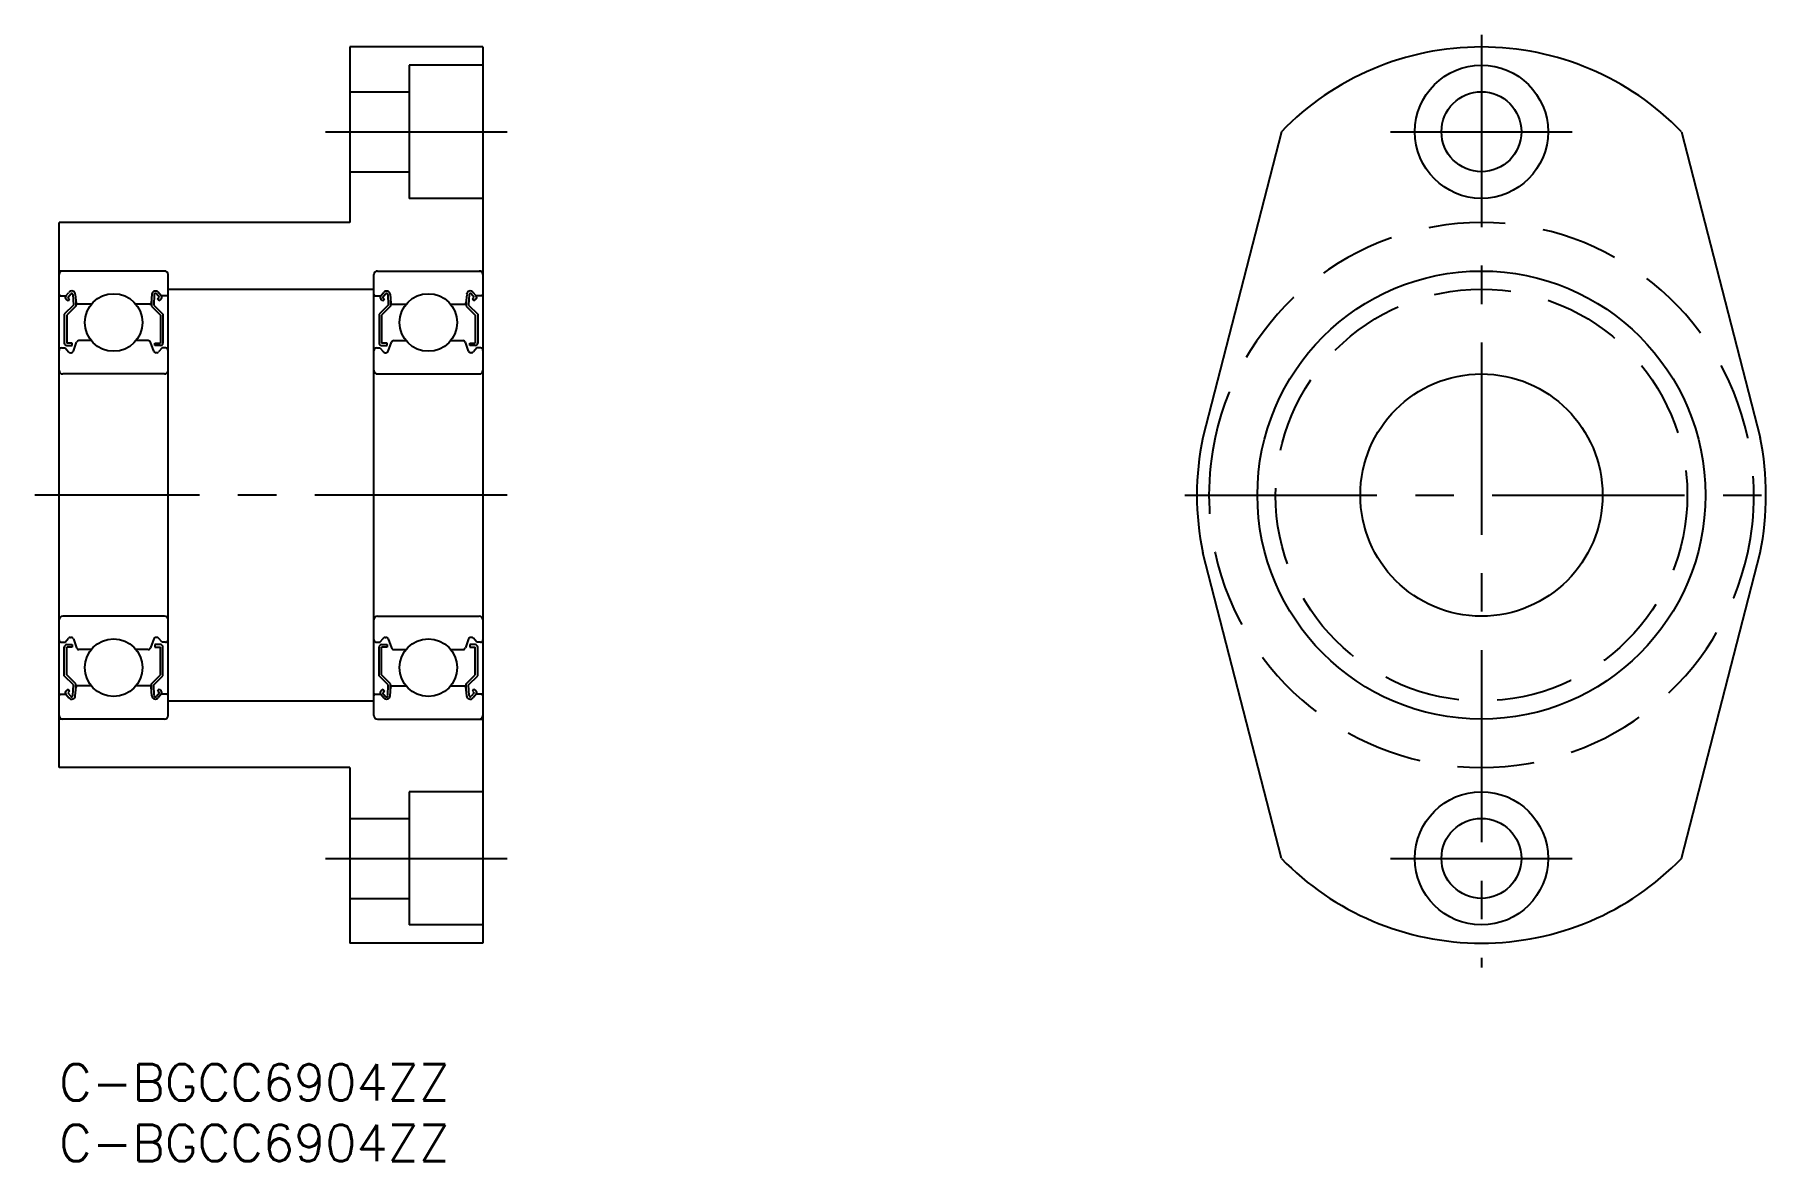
# Model space of a CAD drawing. Extents: x -2 to 142, y -8 to 85.
import ezdxf

# ---------------------------------------------------------------- set-up
doc = ezdxf.new("R2010")
doc.units = 0
doc.header["$LTSCALE"] = 0.5
doc.linetypes.add('CENTER', pattern=[50.8, 31.75, -6.35, 6.35, -6.35])
doc.linetypes.add('DASHED', pattern=[19.05, 12.7, -6.35])
for name, color, linetype in [('MSM_CENTER', 1, 'CENTER'), ('MSM_CONTINUOUS', 7, 'CONTINUOUS'), ('MSM_DASHED', 4, 'DASHED'), ('MSM_PART_NUMBER', 7, 'CONTINUOUS')]:
    doc.layers.add(name, color=color, linetype=linetype)
doc.styles.get("Standard").update_dxf_attribs({"font": 'txt.shx', "height": 3, "bigfont": 'bigfont.shx'})

# ---------------------------------------------------------------- blocks, each defined once
blk = doc.blocks.new('*U26')
at = {"layer": 'MSM_PART_NUMBER'}
blk.add_text('C-BGCC6904ZZ', height=3, dxfattribs=at).set_placement((0, -3))
blk = doc.blocks.new('*U27')
at = {"layer": 'MSM_PART_NUMBER'}
blk.add_text('C-BGCC6904ZZ', height=3, dxfattribs=at).set_placement((0, -8))

msp = doc.modelspace()

# ---------------------------------------------------------------- linework, layer by layer
at = {"layer": 'MSM_CENTER'}
for p, q in [((117.46, 85), (117.46, 8)), ((22, 77), (37, 77)), ((109.96, 77), (124.96, 77)), ((37, 47), (-2, 47)), ((92.96, 47), (141.96, 47)), ((22, 17), (37, 17)), ((109.96, 17), (124.96, 17))]:
    msp.add_line(p, q, dxfattribs=at)
at = {"layer": 'MSM_CONTINUOUS'}
for p, q in [((24, 84), (24, 69.5)), ((35, 84), (24, 84)), ((35, 84), (35, 10)), ((35, 82.5), (28.9, 82.5)), ((28.9, 82.5), (28.9, 71.5)), ((24, 80.3), (28.9, 80.3)), ((100.94, 77), (94.45, 51.76)), ((133.98, 77), (140.47, 51.76)), ((24, 73.7), (28.9, 73.7)), ((35, 71.5), (28.9, 71.5)), ((0, 24.5), (0, 69.5)), ((24, 69.5), (0, 69.5)), ((8.7, 65.5), (0, 65.5)), ((9, 28.8), (9, 65.2)), ((26, 28.8), (26, 65.2)), ((26.3, 65.5), (35, 65.5)), ((0.1, 63.45), (0.56, 63.45)), ((0.56, 63.45), (0.81, 63.74)), ((0.71, 63.32), (0.96, 63.61)), ((1.14, 63.56), (1.18, 62.68)), ((1.34, 63.57), (1.4, 62.84)), ((7.66, 63.58), (7.6, 62.84)), ((7.86, 63.56), (7.82, 62.68)), ((8.29, 63.32), (8.04, 63.62)), ((8.44, 63.45), (8.19, 63.75)), ((8.9, 63.45), (8.44, 63.45)), ((9, 64), (26, 64)), ((26.1, 63.45), (26.56, 63.45)), ((26.56, 63.45), (26.81, 63.75)), ((26.71, 63.32), (26.96, 63.62)), ((27.14, 63.56), (27.18, 62.68)), ((27.34, 63.58), (27.4, 62.84)), ((33.66, 63.57), (33.6, 62.84)), ((33.86, 63.56), (33.82, 62.68)), ((34.29, 63.32), (34.04, 63.61)), ((34.44, 63.45), (34.19, 63.74)), ((34.9, 63.45), (34.44, 63.45)), ((1.18, 62.68), (0.43, 61.93)), ((0.43, 61.93), (0.43, 59.55)), ((0.74, 63.04), (0.59, 63.17)), ((1.38, 62.6), (0.63, 61.85)), ((0.87, 63.19), (0.71, 63.32)), ((0.74, 63.04), (0.87, 63.19)), ((1.38, 63.07), (1.38, 62.6)), ((2.65, 62.75), (1.5, 62.75)), ((7.5, 62.75), (6.35, 62.75)), ((7.62, 63.07), (7.62, 62.6)), ((7.62, 62.6), (8.37, 61.85)), ((7.82, 62.68), (8.57, 61.93)), ((8.13, 63.19), (8.29, 63.32)), ((8.26, 63.04), (8.13, 63.19)), ((8.26, 63.04), (8.42, 63.17)), ((8.57, 61.93), (8.57, 59.55)), ((27.18, 62.68), (26.43, 61.93)), ((26.43, 61.93), (26.43, 59.55)), ((26.74, 63.04), (26.58, 63.17)), ((27.38, 62.6), (26.63, 61.85)), ((26.87, 63.19), (26.71, 63.32)), ((26.74, 63.04), (26.87, 63.19)), ((27.38, 63.07), (27.38, 62.6)), ((27.5, 62.75), (28.65, 62.75)), ((32.35, 62.75), (33.5, 62.75)), ((33.62, 63.07), (33.62, 62.6)), ((33.62, 62.6), (34.37, 61.85)), ((33.82, 62.68), (34.57, 61.93)), ((34.13, 63.19), (34.29, 63.32)), ((34.26, 63.04), (34.13, 63.19)), ((34.26, 63.04), (34.41, 63.17)), ((34.57, 61.93), (34.57, 59.55)), ((0.63, 61.85), (0.63, 59.55)), ((8.37, 61.85), (8.37, 59.55)), ((26.63, 61.85), (26.63, 59.55)), ((34.37, 61.85), (34.37, 59.55)), ((0.2, 59.15), (0.5, 59.15)), ((0.5, 59.15), (0.78, 58.82)), ((1.08, 59.55), (0.63, 59.55)), ((0.63, 59.35), (1.08, 59.35)), ((1.08, 59.35), (1.08, 59.55)), ((1.18, 58.88), (1.45, 59.62)), ((2.65, 59.75), (1.64, 59.75)), ((7.36, 59.75), (6.35, 59.75)), ((7.82, 58.88), (7.55, 59.62)), ((7.92, 59.55), (8.37, 59.55)), ((7.92, 59.35), (7.92, 59.55)), ((8.37, 59.35), (7.92, 59.35)), ((8.5, 59.15), (8.22, 58.82)), ((8.8, 59.15), (8.5, 59.15)), ((26.2, 59.15), (26.5, 59.15)), ((26.5, 59.15), (26.78, 58.82)), ((27.08, 59.55), (26.63, 59.55)), ((26.63, 59.35), (27.08, 59.35)), ((27.08, 59.35), (27.08, 59.55)), ((27.18, 58.88), (27.45, 59.62)), ((27.64, 59.75), (28.65, 59.75)), ((32.35, 59.75), (33.36, 59.75)), ((33.82, 58.88), (33.55, 59.62)), ((33.92, 59.55), (34.37, 59.55)), ((33.92, 59.35), (33.92, 59.55)), ((34.37, 59.35), (33.92, 59.35)), ((34.5, 59.15), (34.22, 58.82)), ((34.8, 59.15), (34.5, 59.15)), ((0.93, 58.75), (0.99, 58.75)), ((8.07, 58.75), (8.01, 58.75)), ((26.93, 58.75), (26.99, 58.75)), ((34.07, 58.75), (34.01, 58.75)), ((8.7, 57), (0.3, 57)), ((26.3, 57), (34.7, 57)), ((100.94, 17), (94.45, 42.24)), ((133.98, 17), (140.47, 42.24)), ((8.7, 37), (0.3, 37)), ((26.3, 37), (34.7, 37)), ((0.2, 34.85), (0.5, 34.85)), ((0.5, 34.85), (0.78, 35.18)), ((0.63, 34.65), (1.08, 34.65)), ((0.93, 35.25), (0.99, 35.25)), ((1.08, 34.65), (1.08, 34.45)), ((1.18, 35.12), (1.45, 34.38)), ((7.82, 35.12), (7.55, 34.38)), ((8.37, 34.65), (7.92, 34.65)), ((7.92, 34.65), (7.92, 34.45)), ((8.07, 35.25), (8.01, 35.25)), ((8.5, 34.85), (8.22, 35.18)), ((8.8, 34.85), (8.5, 34.85)), ((26.2, 34.85), (26.5, 34.85)), ((26.5, 34.85), (26.78, 35.18)), ((26.63, 34.65), (27.08, 34.65)), ((26.93, 35.25), (26.99, 35.25)), ((27.08, 34.65), (27.08, 34.45)), ((27.18, 35.12), (27.45, 34.38)), ((33.82, 35.12), (33.55, 34.38)), ((34.37, 34.65), (33.92, 34.65)), ((33.92, 34.65), (33.92, 34.45)), ((34.07, 35.25), (34.01, 35.25)), ((34.5, 34.85), (34.22, 35.18)), ((34.8, 34.85), (34.5, 34.85)), ((0.43, 32.07), (0.43, 34.45)), ((1.08, 34.45), (0.63, 34.45)), ((0.63, 32.15), (0.63, 34.45)), ((2.65, 34.25), (1.64, 34.25)), ((7.36, 34.25), (6.35, 34.25)), ((7.92, 34.45), (8.37, 34.45)), ((8.37, 32.15), (8.37, 34.45)), ((8.57, 32.07), (8.57, 34.45)), ((26.43, 32.07), (26.43, 34.45)), ((27.08, 34.45), (26.63, 34.45)), ((26.63, 32.15), (26.63, 34.45)), ((27.64, 34.25), (28.65, 34.25)), ((32.35, 34.25), (33.36, 34.25)), ((33.92, 34.45), (34.37, 34.45)), ((34.37, 32.15), (34.37, 34.45)), ((34.57, 32.07), (34.57, 34.45)), ((1.18, 31.32), (0.43, 32.07)), ((1.38, 31.4), (0.63, 32.15)), ((7.62, 31.4), (8.37, 32.15)), ((7.82, 31.32), (8.57, 32.07)), ((27.18, 31.32), (26.43, 32.07)), ((27.38, 31.4), (26.63, 32.15)), ((33.62, 31.4), (34.37, 32.15)), ((33.82, 31.32), (34.57, 32.07)), ((0.1, 30.55), (0.56, 30.55)), ((0.56, 30.55), (0.81, 30.26)), ((0.74, 30.96), (0.59, 30.83)), ((0.87, 30.81), (0.71, 30.68)), ((0.71, 30.68), (0.96, 30.39)), ((0.74, 30.96), (0.87, 30.81)), ((1.14, 30.44), (1.18, 31.32)), ((1.34, 30.43), (1.4, 31.16)), ((1.38, 30.93), (1.38, 31.4)), ((2.65, 31.25), (1.5, 31.25)), ((7.5, 31.25), (6.35, 31.25)), ((7.66, 30.42), (7.6, 31.16)), ((7.62, 30.93), (7.62, 31.4)), ((7.86, 30.44), (7.82, 31.32)), ((8.29, 30.68), (8.04, 30.38)), ((8.26, 30.96), (8.13, 30.81)), ((8.13, 30.81), (8.29, 30.68)), ((8.44, 30.55), (8.19, 30.25)), ((8.26, 30.96), (8.42, 30.83)), ((8.9, 30.55), (8.44, 30.55)), ((26.1, 30.55), (26.56, 30.55)), ((26.56, 30.55), (26.81, 30.25)), ((26.74, 30.96), (26.58, 30.83)), ((26.87, 30.81), (26.71, 30.68)), ((26.71, 30.68), (26.96, 30.38)), ((26.74, 30.96), (26.87, 30.81)), ((27.14, 30.44), (27.18, 31.32)), ((27.34, 30.42), (27.4, 31.16)), ((27.38, 30.93), (27.38, 31.4)), ((27.5, 31.25), (28.65, 31.25)), ((32.35, 31.25), (33.5, 31.25)), ((33.66, 30.43), (33.6, 31.16)), ((33.62, 30.93), (33.62, 31.4)), ((33.86, 30.44), (33.82, 31.32)), ((34.29, 30.68), (34.04, 30.39)), ((34.26, 30.96), (34.13, 30.81)), ((34.13, 30.81), (34.29, 30.68)), ((34.44, 30.55), (34.19, 30.26)), ((34.26, 30.96), (34.41, 30.83)), ((34.9, 30.55), (34.44, 30.55)), ((9, 30), (26, 30)), ((8.7, 28.5), (0, 28.5)), ((26.3, 28.5), (35, 28.5)), ((24, 24.5), (0, 24.5)), ((24, 24.5), (24, 10)), ((35, 22.5), (28.9, 22.5)), ((28.9, 22.5), (28.9, 11.5)), ((24, 20.3), (28.9, 20.3)), ((24, 13.7), (28.9, 13.7)), ((35, 11.5), (28.9, 11.5)), ((35, 10), (24, 10))]:
    msp.add_line(p, q, dxfattribs=at)
for centre, radius in [((117.46, 77), 5.5), ((117.46, 77), 3.3), ((117.46, 47), 18.5), ((4.5, 61.25), 2.38), ((30.5, 61.25), 2.38), ((117.46, 47), 10), ((4.5, 32.75), 2.38), ((30.5, 32.75), 2.38), ((117.46, 17), 5.5), ((117.46, 17), 3.3)]:
    msp.add_circle(centre, radius, dxfattribs=at)
for centre, radius, start, end in [((117.46, 61), 23, 44.0792, 135.9208), ((0.3, 65.2), 0.3, 90, 180), ((8.7, 65.2), 0.3, 0, 90), ((26.3, 65.2), 0.3, 90, 180), ((34.7, 65.2), 0.3, 0, 90), ((0.1, 63.55), 0.1, 180.0087, 270.0005), ((0.71, 63.32), 0.2, 139.8682, 230.0862), ((1.04, 63.55), 0.303, 4.9207, 139.9541), ((1.04, 63.55), 0.103, 4.9952, 140.126), ((7.96, 63.55), 0.3, 39.999, 175.0033), ((7.96, 63.56), 0.1, 39.9988, 177.1801), ((8.29, 63.32), 0.2, 309.9199, 39.999), ((8.9, 63.55), 0.1, 270, 0), ((26.1, 63.55), 0.1, 180, 270), ((26.71, 63.32), 0.2, 140.001, 230.0801), ((27.04, 63.55), 0.3, 4.9967, 140.001), ((27.04, 63.56), 0.1, 2.8199, 140.0012), ((33.96, 63.55), 0.303, 40.0459, 175.0793), ((33.96, 63.55), 0.103, 39.874, 175.0048), ((34.29, 63.32), 0.2, 309.9138, 40.1318), ((34.9, 63.55), 0.1, 269.9995, 359.9913), ((1.5, 62.85), 0.1, 185.1443, 270.0005), ((7.5, 62.85), 0.1, 270.0005, 355.0033), ((27.5, 62.85), 0.1, 184.9967, 269.9995), ((33.5, 62.85), 0.1, 269.9995, 354.8557), ((0.2, 58.95), 0.2, 89.9998, 180.0044), ((0.63, 59.55), 0.2, 180.0044, 270.0002), ((1.64, 59.55), 0.2, 89.9998, 160.1155), ((7.36, 59.55), 0.2, 20.0081, 90), ((8.37, 59.55), 0.2, 270, 0), ((8.8, 58.95), 0.2, 0, 90), ((26.2, 58.95), 0.2, 90, 180), ((26.63, 59.55), 0.2, 180, 270), ((27.64, 59.55), 0.2, 90, 159.9919), ((33.36, 59.55), 0.2, 19.8845, 90.0002), ((34.37, 59.55), 0.2, 269.9998, 359.9956), ((34.8, 58.95), 0.2, 359.9956, 90.0002), ((0.93, 58.95), 0.2, 220.1384, 270.0002), ((0.99, 58.95), 0.2, 270.0002, 340.1117), ((8.01, 58.95), 0.2, 200.0081, 270), ((8.07, 58.95), 0.2, 270, 320.0079), ((26.93, 58.95), 0.2, 219.9921, 270), ((26.99, 58.95), 0.2, 270, 339.9919), ((34.01, 58.95), 0.2, 199.8883, 269.9998), ((34.07, 58.95), 0.2, 269.9998, 319.8616), ((0.3, 57.3), 0.3, 180, 270), ((8.7, 57.3), 0.3, 270, 0), ((26.3, 57.3), 0.3, 180, 270), ((34.7, 57.3), 0.3, 270, 0), ((117.46, 47), 23.5, 168.304, 191.696), ((117.46, 47), 23.5, 348.304, 11.696), ((0.3, 36.7), 0.3, 90, 180), ((8.7, 36.7), 0.3, 0, 90), ((26.3, 36.7), 0.3, 90, 180), ((34.7, 36.7), 0.3, 0, 90), ((0.2, 35.05), 0.2, 179.9956, 270.0002), ((0.63, 34.45), 0.2, 89.9998, 179.9956), ((0.93, 35.05), 0.2, 89.9998, 139.8616), ((0.99, 35.05), 0.2, 19.8883, 89.9998), ((8.01, 35.05), 0.2, 90, 159.9919), ((8.07, 35.05), 0.2, 39.9921, 90), ((8.37, 34.45), 0.2, 0, 90), ((8.8, 35.05), 0.2, 270, 0), ((26.2, 35.05), 0.2, 180, 270), ((26.63, 34.45), 0.2, 90, 180), ((26.93, 35.05), 0.2, 90, 140.0079), ((26.99, 35.05), 0.2, 20.0081, 90), ((34.01, 35.05), 0.2, 90.0002, 160.1117), ((34.07, 35.05), 0.2, 40.1384, 90.0002), ((34.37, 34.45), 0.2, 0.0044, 90.0002), ((34.8, 35.05), 0.2, 269.9998, 0.0044), ((1.64, 34.45), 0.2, 199.8845, 270.0002), ((7.36, 34.45), 0.2, 270, 339.9919), ((27.64, 34.45), 0.2, 200.0081, 270), ((33.36, 34.45), 0.2, 269.9998, 340.1155), ((0.1, 30.45), 0.1, 89.9995, 179.9913), ((0.71, 30.68), 0.2, 129.9138, 220.1318), ((1.04, 30.45), 0.303, 220.0459, 355.0793), ((1.04, 30.45), 0.103, 219.874, 355.0048), ((1.5, 31.15), 0.1, 89.9995, 174.8557), ((7.5, 31.15), 0.1, 4.9967, 89.9995), ((7.96, 30.45), 0.3, 184.9967, 320.001), ((7.96, 30.44), 0.1, 182.8199, 320.0012), ((8.29, 30.68), 0.2, 320.001, 50.0801), ((8.9, 30.45), 0.1, 0, 90), ((26.1, 30.45), 0.1, 90, 180), ((26.71, 30.68), 0.2, 129.9199, 219.999), ((27.04, 30.45), 0.3, 219.999, 355.0033), ((27.04, 30.44), 0.1, 219.9988, 357.1801), ((27.5, 31.15), 0.1, 90.0005, 175.0033), ((33.5, 31.15), 0.1, 5.1443, 90.0005), ((33.96, 30.45), 0.303, 184.9207, 319.9541), ((33.96, 30.45), 0.103, 184.9952, 320.126), ((34.29, 30.68), 0.2, 319.8682, 50.0862), ((34.9, 30.45), 0.1, 0.0087, 90.0005), ((0.3, 28.8), 0.3, 180, 270), ((8.7, 28.8), 0.3, 270, 0), ((26.3, 28.8), 0.3, 180, 270), ((34.7, 28.8), 0.3, 270, 0), ((117.46, 33), 23, 224.0792, 315.9208)]:
    msp.add_arc(centre, radius, start, end, dxfattribs=at)
at = {"layer": 'MSM_DASHED'}
msp.add_circle((117.46, 47), 17, dxfattribs=at)
for start, end in [(12.2237, 167.7763), (167.7763, 192.2237), (347.7763, 12.2237), (192.2237, 347.7763)]:
    msp.add_arc((117.46, 47), 22.5, start, end, dxfattribs=at)

# ---------------------------------------------------------------- block references
at = {"layer": 'MSM_CONTINUOUS'}
for name in ['*U26', '*U27']:
    msp.add_blockref(name, (0, 0), dxfattribs=at)

doc.saveas('drawing.dxf')
